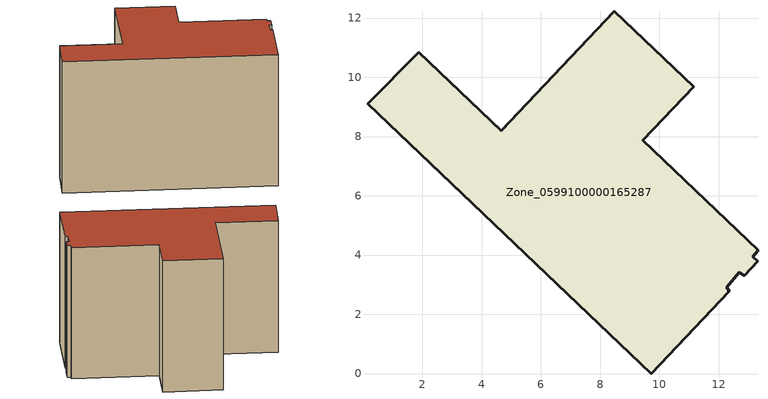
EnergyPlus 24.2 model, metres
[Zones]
Zone_0599100000165287
 floor ground (C_G): 11.16,9.68 9.43,7.87 13.33,4.16 13.15,3.95 13.32,3.79 12.86,3.3 12.69,3.41 12.27,2.91 12.36,2.78 9.72,0 0.14,9.11 1.88,10.84 4.66,8.2 8.48,12.22 z2.74
 wall outside (C_F): 1.88,10.84 0.14,9.11 9.72,0 12.36,2.78 12.27,2.91 12.69,3.41 12.86,3.3 13.32,3.79 13.15,3.95 13.33,4.16 9.43,7.87 11.16,9.68 8.48,12.22 4.66,8.2 1.88,10.84 z2.74:11.45
 roof outside (C_R): 13.32,3.79 13.15,3.95 13.33,4.16 9.43,7.87 11.16,9.68 8.48,12.22 4.66,8.2 1.88,10.84 0.14,9.11 9.72,0 12.36,2.78 12.27,2.91 12.69,3.41 12.86,3.3 z11.45
[BUILDING]
Pand.0599100000165287: North Axis=0; Terrain=City; Loads Convergence Tolerance Value=0.04; Temperature Convergence Tolerance Value=0.4; Solar Distribution=FullExterior; Maximum Number of Warmup Days=25; Minimum Number of Warmup Days=1
[Site:Location]
Rotterdam.The.Hague.AP_ZH_NLD Design_Conditions: Latitude=51.96; Longitude=4.45; Time Zone=1; Elevation=-4.5
[SITE:GROUNDTEMPERATURE:BUILDINGSURFACE]
18, 18, 18, 18, 18, 18, 18, 18, 18, 18, 18, 18
[MATERIAL] Thermal Absorptance=0.9; Solar Absorptance=0.7; Visible Absorptance=0.7
Name | Roughness | Thickness | Conductivity | Density | Specific Heat
G.TC.1975-1991 | MediumSmooth | 0.15 | 0.288461 | 540 | 1210
F.TC.1975-1991 | Rough | 0.3 | 0.230769 | 1920 | 840
R.TC.1975-1991 | MediumRough | 0.2 | 0.153846 | 1500 | 1000
[CONSTRUCTION]
C_G: G.TC.1975-1991
C_F: F.TC.1975-1991
C_R: R.TC.1975-1991
[ZONE]
Zone_0599100000165287: Type=1; Multiplier=1; Ceiling Height=Autocalculate; Volume=Autocalculate; Floor Area=autocalculate; Part of Total Floor Area=Yes
[ZONEINFILTRATION:DESIGNFLOWRATE]
Infil_Zone_0599100000165287: Zone or ZoneList or Space or SpaceList=Zone_0599100000165287; Schedule=AlwaysOn; Design Flow Rate Calculation Method=Flow/Area; Flow Rate per Floor Area=0.003; Constant Term Coefficient=1; Temperature Term Coefficient=0; Velocity Term Coefficient=0; Velocity Squared Term Coefficient=0
[HVACTEMPLATE:ZONE:IDEALLOADSAIRSYSTEM]
Zone_0599100000165287: Maximum Heating Supply Air Temperature=50; Minimum Cooling Supply Air Temperature=13; Maximum Heating Supply Air Humidity Ratio=0.0156; Minimum Cooling Supply Air Humidity Ratio=0.0077; Heating Limit=NoLimit; Cooling Limit=NoLimit; Dehumidification Control Type=ConstantSensibleHeatRatio; Cooling Sensible Heat Ratio=0.7; Dehumidification Setpoint=60; Humidification Control Type=None; Humidification Setpoint=30; Outdoor Air Method=None; Outdoor Air Flow Rate per Person=0.00944; Outdoor Air Flow Rate per Zone Floor Area=0; Outdoor Air Flow Rate per Zone=0; Demand Controlled Ventilation Type=None; Outdoor Air Economizer Type=NoEconomizer; Heat Recovery Type=None; Sensible Heat Recovery Effectiveness=0.7; Latent Heat Recovery Effectiveness=0.65
[ZONECONTROL:THERMOSTAT]
ThermostatControl_Zone_0599100000165287: Zone or ZoneList=Zone_0599100000165287; Control Type Schedule=DualSetpointControlType; Control 1=Thermostat_Zone_0599100000165287; Temperature Difference Between Cutout And Setpoint=0
[THERMOSTATSETPOINT:DUALSETPOINT]
Thermostat_Zone_0599100000165287: Heating Setpoint Temperature Schedule=HeatingSetpoint_Zone_0599100000165287; Cooling Setpoint Temperature Schedule=CoolingSetpoint_Zone_0599100000165287
[SCHEDULE:COMPACT]
HeatingSetpoint_Zone_0599100000165287: Through: 12/31, For: AllDays, Until: 24:00, 21
CoolingSetpoint_Zone_0599100000165287: Through: 12/31, For: AllDays, Until: 24:00, 24
DualSetpointControlType: Through: 12/31, For: AllDays, Until: 24:00, 4
AlwaysOn: Through: 12/31, For: AllDays, Until: 24:00, 1
